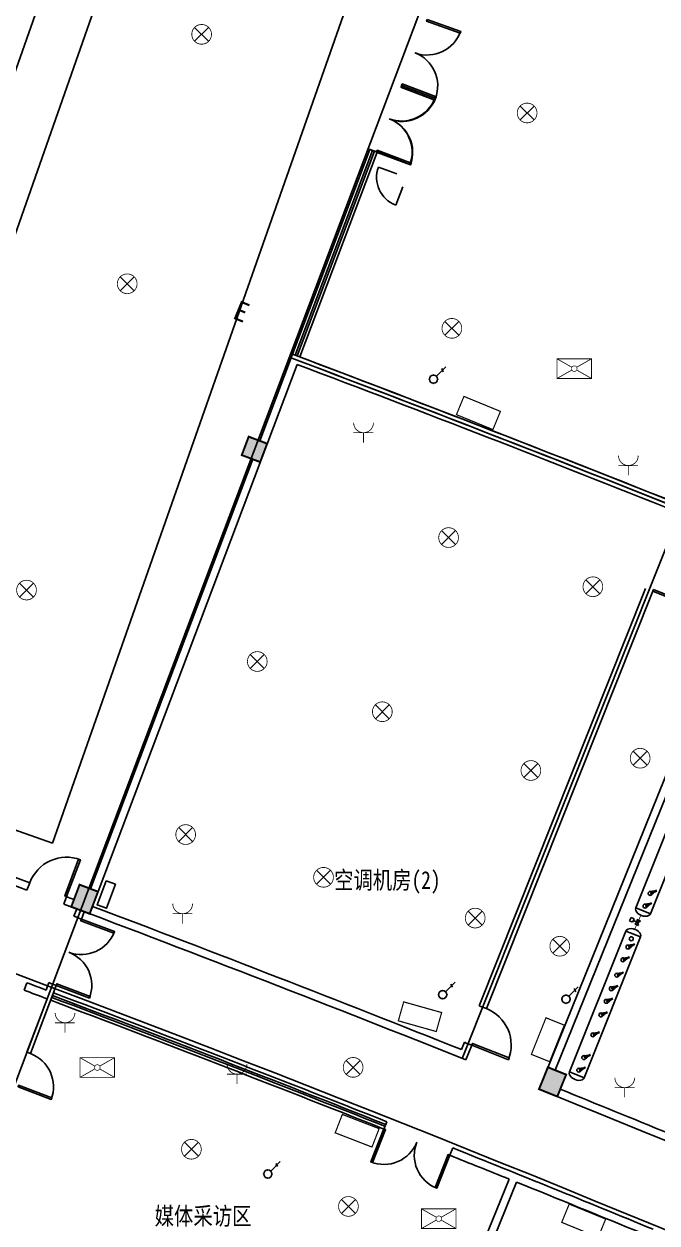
# Model space of a CAD drawing. Extents: x 23618587 to 48466785, y 42305484 to 86624613.
# Drawn here: x 24342374 to 24358428, y 43344469 to 43374893 of the extents above; entities that cross this region are included whole.
import ezdxf

# ---------------------------------------------------------------- set-up
doc = ezdxf.new("R2010")
doc.units = 0
doc.header["$MEASUREMENT"] = 0
doc.layers.get('0').update_dxf_attribs({"linetype": 'CONTINUOUS'})
for name, color, linetype in [('AC-W', 7, 'CONTINUOUS'), ('楼控', 1, 'CONTINUOUS'), ('设备-动力', 3, 'CONTINUOUS'), ('设备-插座', 3, 'CONTINUOUS'), ('设备-照明', 3, 'CONTINUOUS'), ('设备-箱柜', 3, 'CONTINUOUS')]:
    doc.layers.add(name, color=color, linetype=linetype)
doc.styles.add('IDQSTYLE', font='simplex.shx', dxfattribs={"width": 0.7, "bigfont": 'hzfs1.shx'})
doc.styles.add('Q1', font='SimSun.ttf', dxfattribs={"width": 0.8, "height": 450})

# ---------------------------------------------------------------- blocks, each defined once
blk = doc.blocks.new('HC000426')
at = {"color": 0, "linetype": 'Continuous', "const_width": 0.3}
blk.add_lwpolyline([(5, 2.5), (-5, 2.5), (-5, -2.5), (5, -2.5)], close=True, dxfattribs=at)
at = {"color": 0, "style": 'IDQSTYLE', "width": 0.7}
blk.add_attdef('PSFHATT', (7, -2.5), '', height=2.5, dxfattribs=at)
blk = doc.blocks.new('HC001494')
at = {"color": 0, "linetype": 'Continuous'}
for p, q in [((-1.77, 1.77), (1.77, -1.77)), ((1.77, 1.77), (-1.77, -1.77))]:
    blk.add_line(p, q, dxfattribs=at)
at = {"color": 0, "linetype": 'Continuous', "const_width": 0.2}
blk.add_lwpolyline([(1.77, -1.77, 0.198912), (2.5, 0, 0.198912), (1.77, 1.77, 0.198912), (0, 2.5, 0.198912), (-1.77, 1.77, 0.198912), (-2.5, 0, 0.198912), (-1.77, -1.77, 0.198912), (0, -2.5, 0.198912)], format="xyb", close=True, dxfattribs=at)
at = {"color": 0, "style": 'IDQSTYLE', "width": 0.7}
blk.add_attdef('PSFHATT', (4.5, -2.5), '', height=2.5, dxfattribs=at)
blk = doc.blocks.new('HC002297100793')
at = {"color": 0}
for p, q in [((0.74, 1.78), (3.12, 4.17)), ((2.09, 3.72), (2.47, 2.92))]:
    blk.add_line(p, q, dxfattribs=at)
blk.add_circle((0, 1.04), 1.04, dxfattribs=at)
for p in [(-1.04, 1.04), (0, 2.08), (0, 0), (1.04, 1.04)]:
    blk.add_point(p, dxfattribs=at)
at = {"color": 0, "width": 0.7}
blk.add_attdef('PSFHATT', (3.15, 0), '', height=0.025, dxfattribs=at)
blk = doc.blocks.new('HC000133')
at = {"color": 0, "linetype": 'Continuous', "const_width": 0.2}
blk.add_lwpolyline([(-2.5, 5, 0.198912), (-1.77, 3.23, 0.198912), (0, 2.5, 0.198912), (1.77, 3.23, 0.198912), (2.5, 5)], format="xyb", dxfattribs=at)
for points in [[(-2.55, 2.48), (2.48, 2.48)], [(0, 2.5), (0, 0)]]:
    blk.add_lwpolyline(points, dxfattribs=at)
at = {"color": 0, "style": 'IDQSTYLE', "width": 0.7}
blk.add_attdef('PSFHATT', (4.5, 0), '', height=2.5, dxfattribs=at)
blk = doc.blocks.new('HC000704')
at = {"color": 0, "linetype": 'Continuous', "const_width": 0.2}
for points in [[(-0.61, 0.35), (-4.38, 2.5)], [(-4.38, 2.5), (4.37, 2.5), (4.37, -2.5), (-4.38, -2.5), (-4.38, 2.5)], [(4.37, 2.5), (0.61, 0.35)], [(-0.61, -0.35), (-4.38, -2.5)], [(0.61, -0.35), (4.37, -2.5)]]:
    blk.add_lwpolyline(points, dxfattribs=at)
at = {"color": 0, "linetype": 'Continuous', "const_width": 0.16}
blk.add_lwpolyline([(0, -0.71, 0.198912), (0.5, -0.5, 0.198912), (0.71, 0, 0.198912), (0.5, 0.5, 0.198912), (0, 0.71, 0.198912), (-0.5, 0.5, 0.198912), (-0.71, 0, 0.198912), (-0.5, -0.5, 0.198912)], format="xyb", close=True, dxfattribs=at)
at = {"color": 0, "style": 'IDQSTYLE', "width": 0.7}
blk.add_attdef('PSFHATT', (6.37, -2.5), '', height=2.5, dxfattribs=at)

msp = doc.modelspace()

# ---------------------------------------------------------------- hatches: boundary and pattern name
at = {"layer": 'AC-W'}
for points in [[(24348364.72808, 43363777.27769), (24348541.21093, 43364245.09582), (24348073.3928, 43364421.57868), (24347896.90995, 43363953.76055)], [(24344252.08127, 43352877.2678), (24343784.26315, 43353053.75068), (24343572.44714, 43352492.38273), (24344040.26526, 43352315.89984)], [(24356123.96533, 43348234.78622), (24355660.33687, 43348421.99907), (24355435.67627, 43347865.647), (24355899.30473, 43347678.43415)]]:
    msp.add_hatch(color=7, dxfattribs=at).paths.add_polyline_path(points)

# ---------------------------------------------------------------- linework, layer by layer
at = {"layer": 'AC-W', "color": 7, "ltscale": 300}
for p, q in [((24334444.07932, 43327590.93842), (24359851.20616, 43394928.38194)), ((24353489.50799, 43348646.3492), (24359084.61563, 43362671.49699))]:
    msp.add_line(p, q, dxfattribs=at)
at = {"layer": 'AC-W', "color": 7}
for p, q in [((24346861.65615, 43387109.46509), (24338984.96403, 43364682.45858)), ((24348154.25181, 43386655.48662), (24340277.55969, 43364228.48011)), ((24351142.97576, 43371707.0114), (24349183.71606, 43366514.31085)), ((24351213.15815, 43371680.56461), (24349253.88731, 43366487.83451)), ((24351259.94831, 43371662.93844), (24349300.66814, 43366470.18362)), ((24351330.1364, 43371636.50674), (24349370.83938, 43366443.70728)), ((24344252.08127, 43352877.2678), (24349300.23581, 43366256.58394)), ((24348354.14459, 43364315.66599), (24349183.73473, 43366514.36031)), ((24344064.95795, 43352947.87136), (24348177.63567, 43363847.85769)), ((24343097.71681, 43354107.10884), (24321397.67742, 43361728.47949)), ((24353915.37458, 43349983.73934), (24358139.49565, 43360572.26168)), ((24354101.13812, 43349909.63196), (24358325.25919, 43360498.1543)), ((24359274.00863, 43357369.8693), (24355435.55441, 43347865.72331)), ((24359459.4758, 43357295.02325), (24355845.68637, 43348347.15507)), ((24342449.31701, 43352914.20681), (24342519.42956, 43353101.51467)), ((24343385.36946, 43352562.86074), (24343455.82071, 43352750.04146)), ((24343642.21691, 43352252.37275), (24343712.7978, 43352439.43589)), ((24343829.34021, 43352181.76915), (24343899.92505, 43352368.84274)), ((24342375.14062, 43350378.6948), (24342445.53197, 43350565.89805)), ((24342540.82458, 43348766.76873), (24343193.90785, 43350497.65936)), ((24342936.18094, 43350381.13964), (24343006.78454, 43350568.26295)), ((24342447.26614, 43348802.07905), (24342959.14221, 43350158.72303)), ((24353470.73025, 43348869.15804), (24353544.83764, 43349054.92159)), ((24353582.38641, 43348609.28711), (24353730.60119, 43348980.81421)), ((24351501.41515, 43346854.16912), (24351575.1232, 43347040.09148)), ((24353173.32507, 43346188.18273), (24353247.64074, 43346373.86305)), ((24352316.84158, 43339742.59052), (24354676.04818, 43345584.1742)), ((24352502.29296, 43339667.70537), (24354861.49538, 43345509.27871))]:
    msp.add_line(p, q, dxfattribs=at)
for points in [[(24352601.04053, 43375004.63966), (24352585.96331, 43374962.24064), (24353433.9438, 43374660.69616), (24353449.02103, 43374703.09518)], [(24351951.7009, 43373329.93049), (24351935.82655, 43373287.82342), (24352777.9679, 43372970.33649), (24352793.84225, 43373012.44356)], [(24351966.09063, 43373320.42049), (24351950.21629, 43373278.31343), (24352792.35764, 43372960.8265), (24352808.23198, 43373002.93356)], [(24351951.70089, 43373329.93049), (24351967.57524, 43373372.03756), (24352809.71658, 43373054.55063), (24352793.84224, 43373012.44356)], [(24351966.09062, 43373320.4205), (24351981.96497, 43373362.52757), (24352824.10632, 43373045.04064), (24352808.23197, 43373002.93357)], [(24351331.87022, 43371635.92667), (24351347.74457, 43371678.03374), (24352189.88591, 43371360.54681), (24352174.01157, 43371318.43974)], [(24358325.25919, 43360498.1543), (24358341.93335, 43360539.95109), (24359177.86932, 43360206.46786), (24359161.19515, 43360164.67106)], [(24343455.82071, 43352750.04146), (24343409.00115, 43352767.61512), (24343760.47436, 43353704.00627), (24343807.29392, 43353686.43261)], [(24343829.22526, 43352181.46449), (24343813.27093, 43352139.38766), (24344654.80745, 43351820.30103), (24344670.76179, 43351862.37786)], [(24343193.90785, 43350497.65936), (24343209.86218, 43350539.73618), (24344051.3987, 43350220.64955), (24344035.44437, 43350178.57273)], [(24353730.60119, 43348980.81421), (24353749.12803, 43349027.2551), (24354677.94578, 43348656.71816), (24354659.41894, 43348610.27727)], [(24342223.10839, 43347924.71383), (24342238.9942, 43347966.81658), (24343081.04909, 43347649.1004), (24343065.16328, 43347606.99765)], [(24351501.65548, 43346855.65454), (24351543.4336, 43346838.93364), (24351209.01561, 43346003.37119), (24351167.23749, 43346020.09209)], [(24353173.32507, 43346188.18273), (24353131.51971, 43346204.83542), (24352798.4659, 43345368.72828), (24352840.27125, 43345352.07559)]]:
    msp.add_lwpolyline(points, close=True, dxfattribs=at)
at = {"layer": 'AC-W', "color": 7, "const_width": 50}
for points in [[(24348541.21093, 43364245.09582), (24348364.72808, 43363777.27769), (24347896.90995, 43363953.76055), (24348073.3928, 43364421.57868)], [(24344040.26526, 43352315.89984), (24344252.08127, 43352877.2678), (24343784.26315, 43353053.75068), (24343572.44714, 43352492.38273)], [(24355899.30473, 43347678.43415), (24356123.96533, 43348234.78622), (24355660.33687, 43348421.99907), (24355435.67627, 43347865.647)]]:
    msp.add_lwpolyline(points, close=True, dxfattribs=at)
at = {"layer": 'AC-W', "color": 7}
for centre, radius, start, end in [((24352601.04053, 43375004.63966), 900, 250.424456646, 340.424456642), ((24351966.09062, 43373320.4205), 900, 339.343578436, 69.343578434), ((24351951.7009, 43373329.93049), 900, 249.343578434, 339.343578436), ((24351966.09063, 43373320.42049), 900, 249.343578434, 339.343578436), ((24351331.87022, 43371635.92667), 900, 339.343578436, 69.343578434), ((24556078.17538, 43915441.33382), 581072.67138, 249.34841385953, 249.36813455808), ((24148685.34615, 42835267.72991), 567822.67138, 68.0130308901, 69.3229354503), ((24148685.34615, 42835267.72991), 567822.67138, 66.8075794562, 69.3229354503), ((24148685.34615, 42835267.72991), 567622.67138, 68.2613590301, 69.3027456847), ((24148685.34615, 42835267.72991), 567622.67138, 68.2613590301, 69.3027456847), ((24148759.7883, 42835660.74182), 530172.67138, 79.4743453433, 79.4743453433), ((24148766.30591, 42835659.45113), 530172.67138, 78.1227654299, 78.1227654299), ((24148779.34207, 42835656.52904), 530172.67138, 76.2090487924, 76.2090487924), ((24148685.34615, 42835267.72991), 552922.67138, 69.4782617, 72.0146194512), ((24148685.34615, 42835267.72991), 552722.67138, 69.4782617, 72.0146194512), ((24343455.82071, 43352750.04146), 1000.18089, 69.426440566, 159.426440574), ((24148685.34615, 42835267.72991), 552722.67138, 68.2408989488, 69.3746194494), ((24148685.34615, 42835267.72991), 552922.67138, 69.3538867059, 69.3746194494), ((24148685.34615, 42835267.72991), 552522.67138, 69.3176105818, 69.3383672065), ((24148685.34615, 42835267.72991), 552922.67138, 68.2616273907, 69.302074952), ((24343829.22526, 43352181.46449), 900, 249.234702388, 339.23470238), ((24343193.90785, 43350497.65936), 900, 339.234702383, 69.234702388), ((24148685.34615, 42835267.72991), 550522.67138, 69.3383879647, 69.3929527814), ((24148685.34615, 42835267.72991), 550722.67138, 69.3175767008, 69.3383672065), ((24148685.34615, 42835267.72991), 550322.67138, 69.3279804304, 69.3929527814), ((24148685.34615, 42835267.72991), 550322.67138, 68.3743795646, 69.3175691301), ((24148685.34615, 42835267.72991), 550397.67138, 68.3743795646, 69.3175691301), ((24148685.34615, 42835267.72991), 550447.67138, 68.3743795646, 69.3175729098), ((24148685.34615, 42835267.72991), 550522.67138, 68.3743795646, 69.3175729098), ((24148685.34615, 42835267.72991), 554122.67138, 68.2409064349, 68.2616049571), ((24353730.60119, 43348980.81421), 1000.00002, 338.251265047, 68.251265051), ((24148685.34615, 42835267.72991), 553122.67138, 68.2409064349, 68.2616236427), ((24148685.34615, 42835267.72991), 548872.67138, 69.3175416241, 69.3279804304), ((24342223.10839, 43347924.71383), 900, 339.327980439, 69.327980443), ((24148685.34615, 42835267.72991), 552722.67138, 67.3639887811, 68.0339109446), ((24148685.34615, 42835267.72991), 552922.67138, 67.3639887811, 67.9820761053), ((24351501.65548, 43346855.65454), 900, 248.187181757, 338.187181761), ((24353173.32507, 43346188.18273), 900, 158.280694823, 248.280694829), ((24148685.34615, 42835267.72991), 550322.67138, 68.0183917403, 68.1870100753), ((24148685.34615, 42835267.72991), 550522.67138, 67.6162910125, 68.1870100753), ((24148685.34615, 42835267.72991), 550322.67138, 67.6371098433, 67.9975691271)]:
    msp.add_arc(centre, radius, start, end, dxfattribs=at)
at = {"layer": 'AC-W', "color": 7, "ltscale": 300}
for centre, radius, start, end in [((24148685.34615, 42835267.72991), 567722.67138, 66.5260012819, 69.3279804304), ((24148685.34615, 42835267.72991), 567722.67138, 68.0079804412, 69.3279804304), ((24162246.90911, 42870268.06754), 513099.72014, 62.6224147924, 75.1443656534), ((24150982.49453, 42831626.35527), 541522.67138, 66.0871772528, 74.4564383749)]:
    msp.add_arc(centre, radius, start, end, dxfattribs=at)
at = {"layer": '楼控', "color": 7}
msp.add_line((24356683.93377, 43392790.6287), (24343097.71681, 43354107.10884), dxfattribs=at)
at = {"layer": '楼控'}
for p, q in [((24351364.7708, 43371263.4357), (24351832.57907, 43371086.92672)), ((24351978.22871, 43370764.76809), (24351801.71972, 43370296.95982)), ((24357891.27423, 43352464.71939), (24359320.38691, 43356039.65113)), ((24358262.68796, 43352316.24325), (24359691.80064, 43355891.17499)), ((24358233.59469, 43352877.49749), (24358399.46008, 43352894.22016)), ((24358253.30019, 43352831.54432), (24358423.09988, 43352904.35731)), ((24358273.00569, 43352785.59116), (24358399.46008, 43352894.22016)), ((24358410.75114, 43352867.88944), (24358388.76569, 43352919.15945)), ((24358105.53135, 43352557.14646), (24358271.39673, 43352573.86914)), ((24358125.23685, 43352511.1933), (24358295.03654, 43352584.00628)), ((24358144.94234, 43352465.24013), (24358271.39673, 43352573.86914)), ((24358282.68779, 43352547.53842), (24358260.70234, 43352598.80843)), ((24357891.27423, 43352464.71939), (24358262.68796, 43352316.24325)), ((24357732.79841, 43352134.83945), (24357775.06319, 43352225.46886)), ((24357732.79841, 43352134.83945), (24357807.88487, 43352099.82309)), ((24357775.06319, 43352225.46886), (24357850.14965, 43352190.45249)), ((24357807.88487, 43352099.82309), (24357850.14965, 43352190.45249)), ((24357829.01726, 43352145.13779), (24357936.0959, 43352095.20195)), ((24357864.36571, 43352059.69097), (24358007.82609, 43352130.71294)), ((24357864.36571, 43352059.69097), (24357954.99512, 43352017.42619)), ((24357917.19668, 43352172.97772), (24358007.82609, 43352130.71294)), ((24357917.19668, 43352172.97772), (24357954.99512, 43352017.42619)), ((24356209.7117, 43348301.57907), (24357638.82438, 43351876.51081)), ((24356581.12543, 43348153.10293), (24358010.23811, 43351728.03467)), ((24357638.82438, 43351876.51081), (24358010.23811, 43351728.03467)), ((24357638.82438, 43351876.51081), (24358010.23811, 43351728.03467)), ((24357673.05042, 43351518.58934), (24357838.91581, 43351535.31201)), ((24357692.75592, 43351472.63617), (24357862.55561, 43351545.44916)), ((24357712.46142, 43351426.68301), (24357838.91581, 43351535.31201)), ((24357850.20687, 43351508.98129), (24357828.22142, 43351560.2513)), ((24357543.13109, 43351193.59555), (24357708.99647, 43351210.31822)), ((24357562.83659, 43351147.64238), (24357732.63628, 43351220.45537)), ((24357582.54208, 43351101.68921), (24357708.99647, 43351210.31822)), ((24357720.28753, 43351183.9875), (24357698.30208, 43351235.25751)), ((24357387.22789, 43350803.60299), (24357553.09327, 43350820.32566)), ((24357406.93338, 43350757.64983), (24357576.73308, 43350830.46281)), ((24357426.63888, 43350711.69666), (24357553.09327, 43350820.32566)), ((24357564.38433, 43350793.99494), (24357542.39888, 43350845.26496)), ((24357249.88459, 43350460.03812), (24357415.74998, 43350476.7608)), ((24357269.59009, 43350414.08496), (24357439.38978, 43350486.89794)), ((24357289.29558, 43350368.13179), (24357415.74998, 43350476.7608)), ((24357427.04103, 43350450.43008), (24357405.05558, 43350501.70009)), ((24357121.82125, 43350139.6871), (24357287.68663, 43350156.40977)), ((24357141.52674, 43350093.73393), (24357311.32644, 43350166.54692)), ((24357161.23224, 43350047.78077), (24357287.68663, 43350156.40977)), ((24357298.97769, 43350130.07905), (24357276.99224, 43350181.34906)), ((24356984.47795, 43349796.12223), (24357150.34333, 43349812.8449)), ((24357004.18345, 43349750.16906), (24357173.98314, 43349822.98205)), ((24357023.88894, 43349704.2159), (24357150.34333, 43349812.8449)), ((24357161.63439, 43349786.51418), (24357139.64894, 43349837.78419)), ((24356782.17499, 43349290.06046), (24356948.04037, 43349306.78314)), ((24356801.88048, 43349244.1073), (24356971.68017, 43349316.92028)), ((24356821.58598, 43349198.15413), (24356948.04037, 43349306.78314)), ((24356959.33143, 43349280.45242), (24356937.34598, 43349331.72243)), ((24356552.03216, 43348714.35717), (24356717.89755, 43348731.07984)), ((24356571.73766, 43348668.404), (24356741.53735, 43348741.21699)), ((24356591.44316, 43348622.45084), (24356717.89755, 43348731.07984)), ((24356729.18861, 43348704.74912), (24356707.20316, 43348756.01913)), ((24356209.7117, 43348301.57907), (24356581.12543, 43348153.10293)), ((24356423.96882, 43348394.00614), (24356589.8342, 43348410.72882)), ((24356443.67432, 43348348.05298), (24356613.47401, 43348420.86597)), ((24356463.37981, 43348302.09981), (24356589.8342, 43348410.72882)), ((24356601.12526, 43348384.3981), (24356579.13981, 43348435.66811))]:
    msp.add_line(p, q, dxfattribs=at)
at = {"layer": '楼控', "color": 7}
msp.add_lwpolyline([(24351317.48049, 43371645.43667), (24351333.35483, 43371687.54373), (24352175.49618, 43371370.05681), (24352159.62183, 43371327.94974)], close=True, dxfattribs=at)
at = {"layer": '楼控', "color": 1}
msp.add_lwpolyline([(24344454.35033, 43353152.58185), (24344691.77271, 43353064.91047), (24344466.50596, 43352454.86684), (24344229.08359, 43352542.53822)], close=True, dxfattribs=at)
at = {"layer": '楼控', "const_width": 20}
for points in [[(24358016.09013, 43352271.85902), (24357963.02716, 43352151.3803)], [(24357912.7984, 43352037.33664), (24357863.33482, 43351925.03029)]]:
    msp.add_lwpolyline(points, dxfattribs=at)
at = {"layer": '楼控'}
for centre in [(24358253.30019, 43352831.54432), (24358125.23685, 43352511.1933), (24357776.27549, 43351681.56076), (24357692.75592, 43351472.63617), (24357562.83659, 43351147.64238), (24357406.93338, 43350757.64983), (24357269.59009, 43350414.08496), (24357141.52674, 43350093.73393), (24357004.18345, 43349750.16906), (24356801.88048, 43349244.1073), (24356571.73766, 43348668.404), (24356443.67432, 43348348.05298)]:
    msp.add_circle(centre, 50, dxfattribs=at)
at = {"layer": '楼控', "color": 7}
for centre, radius, start, end in [((24351317.48049, 43371645.43667), 900, 339.343578436, 69.343578434), ((24556063.78565, 43915450.84382), 581072.67138, 249.34841385953, 249.36813455808)]:
    msp.add_arc(centre, radius, start, end, dxfattribs=at)
at = {"layer": '楼控'}
msp.add_arc((24352066.4832, 43370998.67222), 750, 159.327980439, 249.32798043, dxfattribs=at)
at = {"layer": '楼控', "extrusion": (0, 0, -1)}
for centre in [(24358077.46051, 43352391.68058), (24356395.89798, 43348228.54026)]:
    msp.add_ellipse(centre, major_axis=(-186.18628, 73.03881), ratio=0.6385799037, start_param=3.1415926536, end_param=6.2831853072, dxfattribs=at)
at = {"layer": '楼控'}
msp.add_ellipse((24357824.05183, 43351801.07348), major_axis=(-186.18628, 73.03881), ratio=0.6385799037, start_param=3.1415926536, end_param=6.2831853072, dxfattribs=at)
at = {"layer": '楼控', "color": 0, "linetype": 'ByBlock'}
msp.add_point((24358121.21962, 43360256.57088), dxfattribs=at)

# ---------------------------------------------------------------- block references
at = {"layer": '设备-动力', "xscale": 100, "yscale": 100, "zscale": 100}
for p in [(24356330.09145, 43366147.47517), (24344233.44227, 43348414.56361), (24352894.02394, 43344579.16316)]:
    msp.add_blockref('HC000704', p, dxfattribs=at)
at = {"layer": '设备-插座', "xscale": 100, "yscale": 100, "zscale": 100}
for p in [(24350985.70722, 43364272.71074), (24357701.90268, 43363439.18878), (24346397.9885, 43352068.15917), (24343414.74666, 43349301.8866), (24347776.45143, 43347996.99985), (24357610.64019, 43347655.03083)]:
    msp.add_blockref('HC000133', p, dxfattribs=at)
at = {"layer": '设备-照明', "color": 3, "xscale": 100, "yscale": 100, "zscale": 100}
for p in [(24346879.68084, 43374629.69404), (24355134.37279, 43372634.39974), (24344992.22423, 43368301.16309), (24353226.09866, 43367169.79653), (24353142.76514, 43361860.93956), (24342438.60648, 43360529.28296), (24356802.09765, 43360614.05589), (24348290.7613, 43358716.62422), (24351462.1828, 43357442.63438), (24358000.71683, 43356262.16401), (24355229.93998, 43355951.79521), (24346474.64813, 43354325.42521), (24349971.34363, 43353241.17854), (24353817.03104, 43352206.48533), (24355962.33309, 43351491.47866), (24350721.28647, 43348418.5378), (24346619.93514, 43346340.27697), (24350602.25618, 43344890.40281)]:
    msp.add_blockref('HC001494', p, dxfattribs=at)
at = {"layer": '设备-照明', "xscale": 100, "yscale": 100, "zscale": 100}
for p in [(24352759.80694, 43365776.40657), (24352994.05182, 43350160.81681), (24356119.23783, 43350045.57478), (24348557.93361, 43345610.50698)]:
    msp.add_blockref('HC002297100793', p, dxfattribs=at)
at = {"layer": '设备-箱柜', "color": 142, "extrusion": (-1.54084e-12, -3.75192e-12, -1), "xscale": 99.99999999999996, "yscale": 99.99999999999999, "zscale": 100, "rotation": 202.3269675591254}
for p in [(-24353899.222, 43365021.80033, -0.0002), (-24356568.70694, 43344527.49858, -0.0002)]:
    msp.add_blockref('HC000426', p, dxfattribs=at)
at = {"layer": '设备-箱柜', "color": 142, "extrusion": (-1.91543e-12, -6.79408e-12, -1), "xscale": 100, "yscale": 100, "zscale": 100, "rotation": 195.7445776795601}
msp.add_blockref('HC000426', (-24352416.93082, 43349704.3282, -0.00034), dxfattribs=at)
at = {"layer": '设备-箱柜', "color": 142, "extrusion": (6.55226e-12, -2.62608e-12, -1), "xscale": 100, "yscale": 100, "zscale": 100, "rotation": 111.8404392242732}
msp.add_blockref('HC000426', (-24355658.77561, 43349119.29309, 0.00005), dxfattribs=at)
at = {"layer": '设备-箱柜', "color": 142, "xscale": 100, "yscale": 100, "zscale": 100, "rotation": 338.845974346151}
msp.add_blockref('HC000426', (24350823.59677, 43346810.62562), dxfattribs=at)

# ---------------------------------------------------------------- texts
at = {"layer": 'AC-W', "color": 7, "style": 'Q1'}
msp.add_text('E', height=500, rotation=337.75517967, dxfattribs=at).set_placement((24347637.39865, 43367430.50321))
at = {"layer": 'AC-W', "color": 7, "style": 'Q1', "width": 0.8}
for s, p in [('空调机房(2)', (24350238.39679, 43352947.05464)), ('媒体采访区', (24345687.44931, 43344422.17824))]:
    msp.add_text(s, height=450, dxfattribs=at).set_placement(p)

doc.saveas('drawing.dxf')
